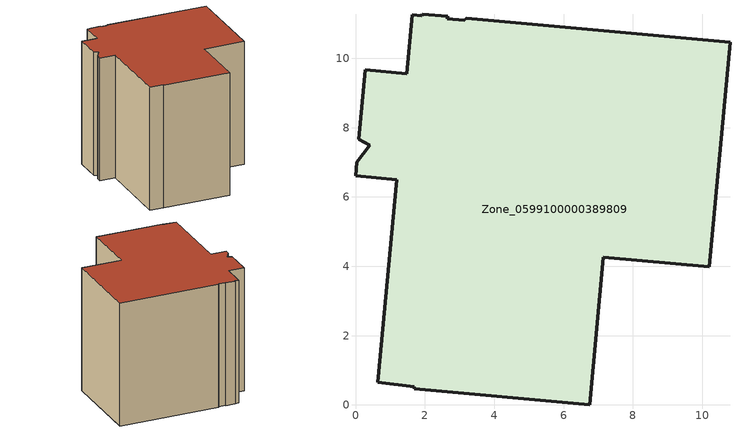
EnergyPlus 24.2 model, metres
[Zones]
Zone_0599100000389809
 floor ground (C_G): 3.14,11.09 3.19,11.16 10.8,10.46 10.21,3.99 7.14,4.26 6.75,0 1.7,0.46 1.7,0.53 0.64,0.66 1.19,6.49 0,6.61 0.04,7 0.41,7.49 0.1,7.66 0.29,9.67 1.48,9.56 1.64,11.25 1.92,11.22 1.93,11.28 2.66,11.21 2.65,11.14 z0
 wall outside (C_F): 0.41,7.49 0.04,7 0,6.61 1.19,6.49 0.64,0.66 1.7,0.53 1.7,0.46 6.75,0 7.14,4.26 10.21,3.99 10.8,10.46 3.19,11.16 3.14,11.09 2.65,11.14 2.66,11.21 1.93,11.28 1.92,11.22 1.64,11.25 1.48,9.56 0.29,9.67 0.1,7.66 0.41,7.49 z0:9.54
 roof outside (C_R): 3.19,11.16 3.14,11.09 2.65,11.14 2.66,11.21 1.93,11.28 1.92,11.22 1.64,11.25 1.48,9.56 0.29,9.67 0.1,7.66 0.41,7.49 0.04,7 0,6.61 1.19,6.49 0.64,0.66 1.7,0.53 1.7,0.46 6.75,0 7.14,4.26 10.21,3.99 10.8,10.46 z9.54
[BUILDING]
Pand.0599100000389809: North Axis=0; Terrain=City; Loads Convergence Tolerance Value=0.04; Temperature Convergence Tolerance Value=0.4; Solar Distribution=FullExterior; Maximum Number of Warmup Days=25; Minimum Number of Warmup Days=1
[Site:Location]
Rotterdam.The.Hague.AP_ZH_NLD Design_Conditions: Latitude=51.96; Longitude=4.45; Time Zone=1; Elevation=-4.5
[SITE:GROUNDTEMPERATURE:BUILDINGSURFACE]
18, 18, 18, 18, 18, 18, 18, 18, 18, 18, 18, 18
[MATERIAL] Thermal Absorptance=0.9; Solar Absorptance=0.7; Visible Absorptance=0.7
Name | Roughness | Thickness | Conductivity | Density | Specific Heat
G.TC.1992-2005 | MediumSmooth | 0.15 | 0.06 | 540 | 1210
F.TC.1992-2005 | Rough | 0.3 | 0.12 | 1920 | 840
R.TC.1992-2005 | MediumRough | 0.2 | 0.08 | 1500 | 1000
[CONSTRUCTION]
C_G: G.TC.1992-2005
C_F: F.TC.1992-2005
C_R: R.TC.1992-2005
[ZONE]
Zone_0599100000389809: Type=1; Multiplier=1; Ceiling Height=Autocalculate; Volume=Autocalculate; Floor Area=autocalculate; Part of Total Floor Area=Yes
[ZONEINFILTRATION:DESIGNFLOWRATE]
Infil_Zone_0599100000389809: Zone or ZoneList or Space or SpaceList=Zone_0599100000389809; Schedule=AlwaysOn; Design Flow Rate Calculation Method=Flow/Area; Flow Rate per Floor Area=0.0015; Constant Term Coefficient=1; Temperature Term Coefficient=0; Velocity Term Coefficient=0; Velocity Squared Term Coefficient=0
[HVACTEMPLATE:ZONE:IDEALLOADSAIRSYSTEM]
Zone_0599100000389809: Maximum Heating Supply Air Temperature=50; Minimum Cooling Supply Air Temperature=13; Maximum Heating Supply Air Humidity Ratio=0.0156; Minimum Cooling Supply Air Humidity Ratio=0.0077; Heating Limit=NoLimit; Cooling Limit=NoLimit; Dehumidification Control Type=ConstantSensibleHeatRatio; Cooling Sensible Heat Ratio=0.7; Dehumidification Setpoint=60; Humidification Control Type=None; Humidification Setpoint=30; Outdoor Air Method=None; Outdoor Air Flow Rate per Person=0.00944; Outdoor Air Flow Rate per Zone Floor Area=0; Outdoor Air Flow Rate per Zone=0; Demand Controlled Ventilation Type=None; Outdoor Air Economizer Type=NoEconomizer; Heat Recovery Type=None; Sensible Heat Recovery Effectiveness=0.7; Latent Heat Recovery Effectiveness=0.65
[ZONECONTROL:THERMOSTAT]
ThermostatControl_Zone_0599100000389809: Zone or ZoneList=Zone_0599100000389809; Control Type Schedule=DualSetpointControlType; Control 1=Thermostat_Zone_0599100000389809; Temperature Difference Between Cutout And Setpoint=0
[THERMOSTATSETPOINT:DUALSETPOINT]
Thermostat_Zone_0599100000389809: Heating Setpoint Temperature Schedule=HeatingSetpoint_Zone_0599100000389809; Cooling Setpoint Temperature Schedule=CoolingSetpoint_Zone_0599100000389809
[SCHEDULE:COMPACT]
HeatingSetpoint_Zone_0599100000389809: Through: 12/31, For: AllDays, Until: 24:00, 21
CoolingSetpoint_Zone_0599100000389809: Through: 12/31, For: AllDays, Until: 24:00, 24
DualSetpointControlType: Through: 12/31, For: AllDays, Until: 24:00, 4
AlwaysOn: Through: 12/31, For: AllDays, Until: 24:00, 1
